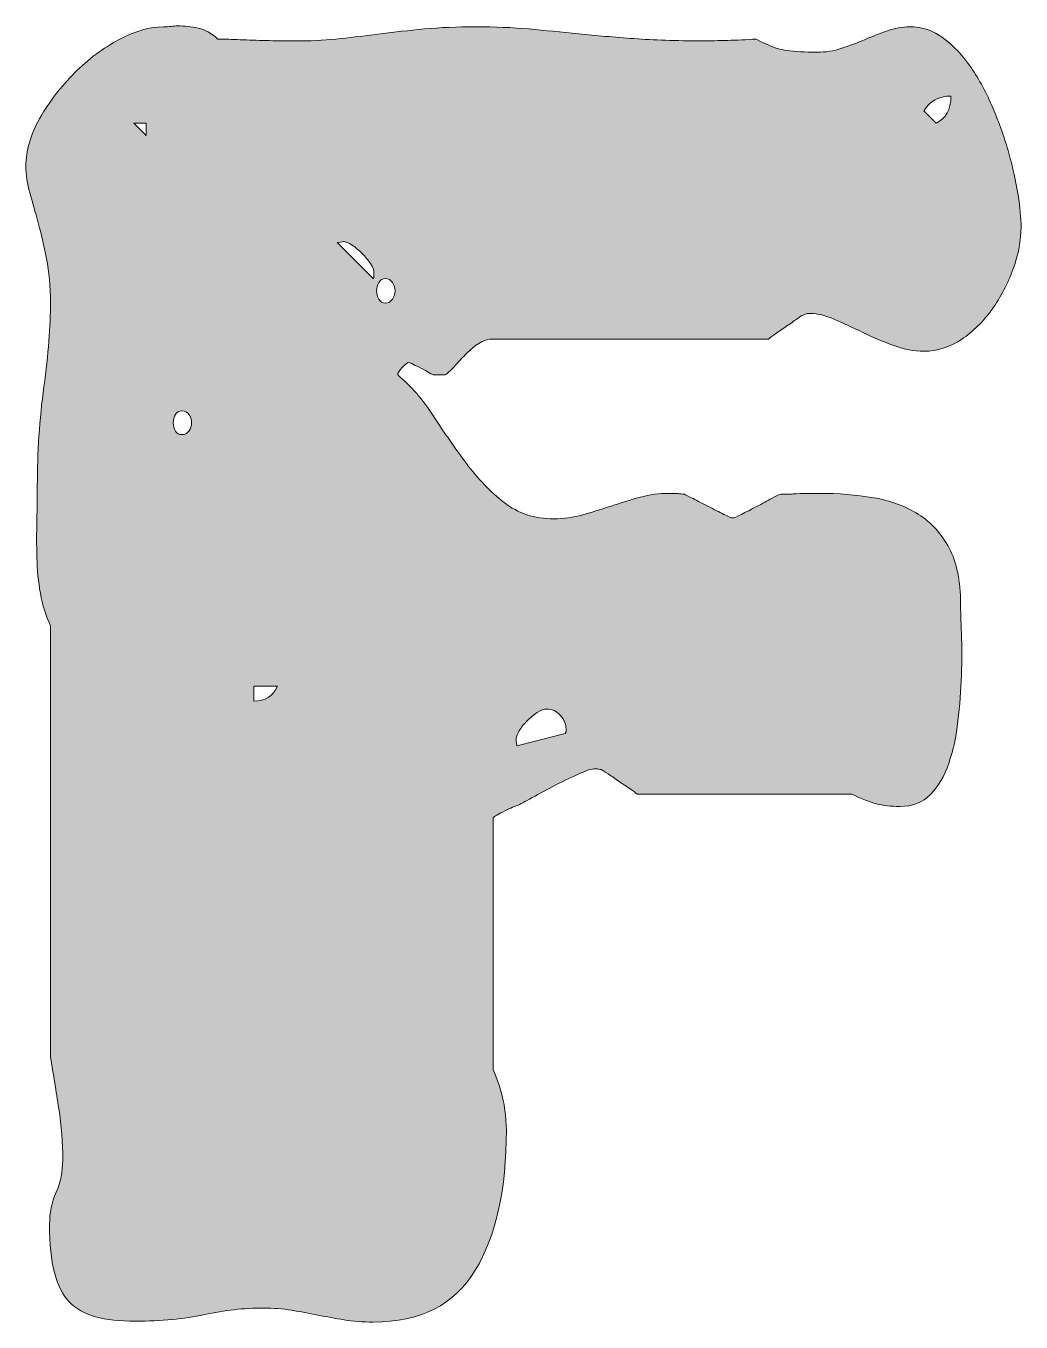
# Model space of a CAD drawing. Header units: inches. Extents: x 148 to 931, y -899 to -182.
# Drawn here: x 155.3 to 209.1, y -483.8 to -413.7 of the extents above; entities that cross this region are included whole.
import ezdxf

# ---------------------------------------------------------------- set-up
doc = ezdxf.new("R2010")
doc.units = ezdxf.units.IN
doc.header["$MEASUREMENT"] = 0
doc.layers.add('Layer 1', color=7, linetype='Continuous')

# ---------------------------------------------------------------- blocks, each defined once
blk = doc.blocks.new('block 4')
at = {"layer": 'Layer 1', "true_color": 0xffc000}
h = blk.add_hatch(color=40, dxfattribs=at)
h.dxf.hatch_style = 2
edge = h.paths.add_edge_path()
edge.add_spline(control_points=[(168.158, -483.031), (167.114, -483.031), (166.046, -483.15), (164.955, -483.387), (163.864, -483.625), (162.623, -483.744), (161.231, -483.744), (160.378, -483.744), (159.658, -483.663), (159.073, -483.506), (158.488, -483.347), (158.013, -483.079), (157.65, -482.7), (157.285, -482.32), (157.017, -481.791), (156.843, -481.11), (156.669, -480.431), (156.582, -479.568), (156.582, -478.524), (156.582, -477.892), (156.701, -477.308), (156.938, -476.769), (157.175, -476.232), (157.294, -475.647), (157.294, -475.014), (157.294, -474.097), (157.223, -473.172), (157.081, -472.239), (156.938, -471.307), (156.788, -470.381), (156.629, -469.464), (156.629, -469.464), (156.629, -446.123), (156.629, -446.123), (156.376, -445.585), (156.194, -445), (156.084, -444.368), (155.973, -443.735), (155.91, -443.086), (155.894, -442.422), (155.878, -441.758), (155.878, -441.094), (155.894, -440.43), (155.91, -439.766), (155.918, -439.149), (155.918, -438.579), (155.918, -436.746), (156.037, -434.95), (156.274, -433.195), (156.511, -431.44), (156.629, -429.914), (156.629, -428.617), (156.629, -427.763), (156.559, -426.98), (156.416, -426.269), (156.274, -425.557), (156.123, -424.909), (155.965, -424.324), (155.808, -423.739), (155.657, -423.201), (155.515, -422.711), (155.372, -422.221), (155.301, -421.738), (155.301, -421.264), (155.301, -420.41), (155.555, -419.54), (156.06, -418.655), (156.566, -417.77), (157.191, -416.955), (157.934, -416.211), (158.677, -415.469), (159.483, -414.868), (160.354, -414.409), (161.223, -413.951), (162.022, -413.721), (162.749, -413.721), (162.908, -413.721), (163.041, -413.713), (163.153, -413.697), (163.263, -413.681), (163.382, -413.673), (163.509, -413.673), (163.888, -413.673), (164.26, -413.713), (164.623, -413.792), (164.986, -413.871), (165.342, -414.069), (165.691, -414.385), (165.848, -414.385), (166.141, -414.393), (166.568, -414.409), (166.995, -414.425), (167.453, -414.441), (167.944, -414.456), (168.434, -414.472), (168.893, -414.479), (169.32, -414.479), (169.747, -414.479), (170.039, -414.479), (170.198, -414.479), (170.925, -414.479), (171.637, -414.441), (172.333, -414.361), (173.027, -414.282), (173.747, -414.195), (174.491, -414.1), (175.234, -414.005), (176.025, -413.919), (176.863, -413.839), (177.701, -413.76), (178.626, -413.721), (179.638, -413.721), (180.682, -413.721), (181.639, -413.76), (182.508, -413.839), (183.378, -413.919), (184.28, -414.005), (185.213, -414.1), (186.146, -414.195), (187.141, -414.282), (188.201, -414.361), (189.261, -414.441), (190.486, -414.479), (191.878, -414.479), (192.321, -414.479), (192.786, -414.472), (193.277, -414.456), (193.767, -414.441), (194.281, -414.416), (194.82, -414.385), (195.452, -414.733), (195.998, -414.938), (196.457, -415.001), (196.915, -415.065), (197.46, -415.097), (198.093, -415.097), (198.567, -415.097), (199.018, -415.025), (199.445, -414.883), (199.872, -414.74), (200.291, -414.583), (200.702, -414.409), (201.113, -414.235), (201.516, -414.076), (201.912, -413.934), (202.307, -413.792), (202.71, -413.721), (203.122, -413.721), (203.785, -413.721), (204.394, -413.926), (204.948, -414.337), (205.501, -414.749), (205.999, -415.278), (206.443, -415.927), (206.885, -416.575), (207.28, -417.311), (207.629, -418.133), (207.976, -418.955), (208.261, -419.762), (208.483, -420.552), (208.703, -421.343), (208.869, -422.094), (208.981, -422.805), (209.091, -423.518), (209.147, -424.094), (209.147, -424.537), (209.147, -425.265), (209.005, -426.024), (208.72, -426.814), (208.435, -427.605), (208.056, -428.332), (207.581, -428.997), (207.107, -429.661), (206.553, -430.207), (205.921, -430.633), (205.287, -431.06), (204.608, -431.274), (203.881, -431.274), (203.375, -431.274), (202.837, -431.171), (202.267, -430.965), (201.698, -430.76), (201.137, -430.523), (200.584, -430.254), (200.03, -429.985), (199.516, -429.749), (199.042, -429.542), (198.567, -429.337), (198.14, -429.234), (197.761, -429.234), (197.761, -429.234), (197.571, -429.234), (197.571, -429.234), (197.507, -429.265), (197.46, -429.281), (197.429, -429.281), (197.334, -429.313), (197.199, -429.392), (197.026, -429.519), (196.851, -429.645), (196.661, -429.78), (196.457, -429.922), (196.25, -430.064), (196.053, -430.199), (195.863, -430.325), (195.674, -430.452), (195.546, -430.547), (195.483, -430.61), (195.483, -430.61), (180.587, -430.61), (180.587, -430.61), (180.303, -430.61), (180.042, -430.689), (179.804, -430.846), (179.568, -431.006), (179.345, -431.187), (179.14, -431.392), (178.934, -431.598), (178.737, -431.812), (178.547, -432.033), (178.358, -432.254), (178.167, -432.428), (177.978, -432.555), (177.978, -432.555), (177.693, -432.555), (177.693, -432.555), (177.693, -432.555), (177.361, -432.555), (177.361, -432.555), (177.33, -432.555), (177.25, -432.515), (177.124, -432.436), (176.997, -432.358), (176.855, -432.278), (176.697, -432.198), (176.538, -432.12), (176.396, -432.049), (176.27, -431.986), (176.143, -431.922), (176.064, -431.89), (176.033, -431.89), (175.938, -431.89), (175.811, -431.978), (175.653, -432.151), (175.495, -432.326), (175.416, -432.459), (175.416, -432.555), (176.143, -433.156), (176.792, -433.899), (177.361, -434.784), (177.931, -435.67), (178.524, -436.524), (179.14, -437.346), (179.757, -438.169), (180.436, -438.872), (181.18, -439.458), (181.923, -440.043), (182.817, -440.335), (183.86, -440.335), (184.398, -440.335), (184.92, -440.264), (185.427, -440.121), (185.932, -439.979), (186.446, -439.821), (186.968, -439.647), (187.49, -439.474), (188.012, -439.315), (188.533, -439.172), (189.055, -439.03), (189.569, -438.959), (190.076, -438.959), (190.076, -438.959), (190.598, -438.959), (190.598, -438.959), (190.692, -438.991), (190.802, -439.006), (190.929, -439.006), (190.992, -439.038), (191.15, -439.117), (191.404, -439.244), (191.657, -439.371), (191.933, -439.513), (192.234, -439.671), (192.534, -439.83), (192.811, -439.972), (193.064, -440.097), (193.317, -440.225), (193.474, -440.288), (193.538, -440.288), (193.602, -440.288), (193.76, -440.225), (194.013, -440.097), (194.266, -439.972), (194.542, -439.83), (194.843, -439.671), (195.143, -439.513), (195.42, -439.362), (195.674, -439.22), (195.926, -439.078), (196.084, -439.006), (196.147, -439.006), (196.495, -439.006), (196.78, -438.999), (197.002, -438.983), (197.223, -438.968), (197.452, -438.959), (197.69, -438.959), (197.926, -438.959), (198.108, -438.959), (198.236, -438.959), (199.247, -438.959), (200.22, -439.038), (201.153, -439.197), (202.086, -439.355), (202.9, -439.655), (203.596, -440.097), (204.291, -440.541), (204.845, -441.15), (205.256, -441.924), (205.667, -442.7), (205.873, -443.703), (205.873, -444.937), (205.873, -445.317), (205.889, -445.855), (205.921, -446.55), (205.952, -447.245), (205.952, -447.996), (205.921, -448.803), (205.889, -449.609), (205.825, -450.432), (205.731, -451.27), (205.636, -452.108), (205.47, -452.875), (205.233, -453.571), (204.995, -454.267), (204.664, -454.828), (204.237, -455.255), (203.81, -455.682), (203.264, -455.895), (202.6, -455.895), (202.093, -455.895), (201.666, -455.848), (201.319, -455.753), (200.97, -455.658), (200.528, -455.485), (199.991, -455.231), (199.991, -455.231), (188.367, -455.231), (188.367, -455.231), (188.304, -455.168), (188.178, -455.074), (187.988, -454.946), (187.798, -454.821), (187.6, -454.685), (187.395, -454.543), (187.189, -454.401), (186.992, -454.267), (186.802, -454.14), (186.612, -454.014), (186.486, -453.935), (186.422, -453.903), (186.39, -453.903), (186.343, -453.896), (186.28, -453.879), (186.216, -453.864), (186.153, -453.855), (186.09, -453.855), (185.932, -453.855), (185.656, -453.943), (185.26, -454.116), (184.864, -454.291), (184.437, -454.496), (183.979, -454.733), (183.52, -454.97), (183.094, -455.2), (182.699, -455.421), (182.302, -455.643), (182.026, -455.785), (181.868, -455.848), (181.678, -455.912), (181.417, -456.03), (181.086, -456.204), (180.753, -456.378), (180.587, -456.481), (180.587, -456.512), (180.587, -456.512), (180.587, -470.128), (180.587, -470.128), (180.935, -470.982), (181.14, -471.685), (181.204, -472.239), (181.267, -472.793), (181.298, -473.18), (181.298, -473.401), (181.298, -476.596), (180.737, -479.126), (179.615, -480.991), (178.492, -482.857), (176.649, -483.791), (174.087, -483.791), (173.518, -483.791), (172.996, -483.75), (172.522, -483.672), (172.047, -483.593), (171.573, -483.506), (171.099, -483.411), (170.625, -483.316), (170.15, -483.229), (169.676, -483.15), (169.202, -483.071), (168.695, -483.031), (168.158, -483.031)], knot_values=[0, 0, 0, 0, 1, 1, 1, 2, 2, 2, 3, 3, 3, 4, 4, 4, 5, 5, 5, 6, 6, 6, 7, 7, 7, 8, 8, 8, 9, 9, 9, 10, 10, 10, 11, 11, 11, 12, 12, 12, 13, 13, 13, 14, 14, 14, 15, 15, 15, 16, 16, 16, 17, 17, 17, 18, 18, 18, 19, 19, 19, 20, 20, 20, 21, 21, 21, 22, 22, 22, 23, 23, 23, 24, 24, 24, 25, 25, 25, 26, 26, 26, 27, 27, 27, 28, 28, 28, 29, 29, 29, 30, 30, 30, 31, 31, 31, 32, 32, 32, 33, 33, 33, 34, 34, 34, 35, 35, 35, 36, 36, 36, 37, 37, 37, 38, 38, 38, 39, 39, 39, 40, 40, 40, 41, 41, 41, 42, 42, 42, 43, 43, 43, 44, 44, 44, 45, 45, 45, 46, 46, 46, 47, 47, 47, 48, 48, 48, 49, 49, 49, 50, 50, 50, 51, 51, 51, 52, 52, 52, 53, 53, 53, 54, 54, 54, 55, 55, 55, 56, 56, 56, 57, 57, 57, 58, 58, 58, 59, 59, 59, 60, 60, 60, 61, 61, 61, 62, 62, 62, 63, 63, 63, 64, 64, 64, 65, 65, 65, 66, 66, 66, 67, 67, 67, 68, 68, 68, 69, 69, 69, 70, 70, 70, 71, 71, 71, 72, 72, 72, 73, 73, 73, 74, 74, 74, 75, 75, 75, 76, 76, 76, 77, 77, 77, 78, 78, 78, 79, 79, 79, 80, 80, 80, 81, 81, 81, 82, 82, 82, 83, 83, 83, 84, 84, 84, 85, 85, 85, 86, 86, 86, 87, 87, 87, 88, 88, 88, 89, 89, 89, 90, 90, 90, 91, 91, 91, 92, 92, 92, 93, 93, 93, 94, 94, 94, 95, 95, 95, 96, 96, 96, 97, 97, 97, 98, 98, 98, 99, 99, 99, 100, 100, 100, 101, 101, 101, 102, 102, 102, 103, 103, 103, 104, 104, 104, 105, 105, 105, 106, 106, 106, 107, 107, 107, 108, 108, 108, 109, 109, 109, 110, 110, 110, 111, 111, 111, 112, 112, 112, 113, 113, 113, 114, 114, 114, 115, 115, 115, 116, 116, 116, 117, 117, 117, 118, 118, 118, 119, 119, 119, 120, 120, 120, 121, 121, 121, 122, 122, 122, 123, 123, 123, 124, 124, 124, 125, 125, 125, 126, 126, 126, 127, 127, 127, 128, 128, 128, 129, 129, 129, 130, 130, 130, 131, 131, 131, 132, 132, 132, 133, 133, 133, 134, 134, 134, 135, 135, 135, 136, 136, 136, 137, 137, 137, 137], degree=3, periodic=1)
h.paths.add_polyline_path([(161.8, -419.603), (161.8, -418.939), (161.136, -418.939)])
edge = h.paths.add_edge_path()
edge.add_spline(control_points=[(163.746, -434.499), (163.587, -434.499), (163.468, -434.563), (163.39, -434.69), (163.311, -434.816), (163.271, -434.967), (163.271, -435.14), (163.271, -435.315), (163.311, -435.465), (163.39, -435.591), (163.468, -435.718), (163.587, -435.781), (163.746, -435.781), (163.904, -435.781), (164.031, -435.718), (164.125, -435.591), (164.22, -435.465), (164.267, -435.315), (164.267, -435.14), (164.267, -434.967), (164.22, -434.816), (164.125, -434.69), (164.031, -434.563), (163.904, -434.499), (163.746, -434.499)], knot_values=[0, 0, 0, 0, 1, 1, 1, 2, 2, 2, 3, 3, 3, 4, 4, 4, 5, 5, 5, 6, 6, 6, 7, 7, 7, 8, 8, 8, 8], degree=3, periodic=1)
edge = h.paths.add_edge_path()
edge.add_spline(control_points=[(167.636, -450.202), (168.236, -450.202), (168.663, -449.934), (168.916, -449.396), (168.916, -449.396), (167.636, -449.396), (167.636, -449.396), (167.636, -449.396), (167.636, -450.202), (167.636, -450.202)], knot_values=[0, 0, 0, 0, 1, 1, 1, 2, 2, 2, 3, 3, 3, 3], degree=3, periodic=1)
edge = h.paths.add_edge_path()
edge.add_spline(control_points=[(172.475, -425.344), (172.443, -425.344), (172.388, -425.352), (172.308, -425.367), (172.229, -425.384), (172.174, -425.391), (172.143, -425.391), (172.143, -425.391), (174.087, -427.336), (174.087, -427.336), (174.119, -427.305), (174.135, -427.257), (174.135, -427.194), (174.135, -427.131), (174.135, -427.083), (174.135, -427.052), (174.135, -426.894), (174.071, -426.719), (173.945, -426.53), (173.819, -426.34), (173.668, -426.159), (173.495, -425.984), (173.32, -425.811), (173.139, -425.66), (172.949, -425.533), (172.76, -425.408), (172.601, -425.344), (172.475, -425.344)], knot_values=[0, 0, 0, 0, 1, 1, 1, 2, 2, 2, 3, 3, 3, 4, 4, 4, 5, 5, 5, 6, 6, 6, 7, 7, 7, 8, 8, 8, 9, 9, 9, 9], degree=3, periodic=1)
edge = h.paths.add_edge_path()
edge.add_spline(control_points=[(174.752, -427.336), (174.593, -427.336), (174.475, -427.407), (174.396, -427.549), (174.317, -427.692), (174.278, -427.842), (174.278, -428), (174.278, -428.159), (174.317, -428.309), (174.396, -428.451), (174.475, -428.593), (174.593, -428.664), (174.752, -428.664), (174.91, -428.664), (175.036, -428.593), (175.131, -428.451), (175.227, -428.309), (175.274, -428.159), (175.274, -428), (175.274, -427.842), (175.227, -427.692), (175.131, -427.549), (175.036, -427.407), (174.91, -427.336), (174.752, -427.336)], knot_values=[0, 0, 0, 0, 1, 1, 1, 2, 2, 2, 3, 3, 3, 4, 4, 4, 5, 5, 5, 6, 6, 6, 7, 7, 7, 8, 8, 8, 8], degree=3, periodic=1)
edge = h.paths.add_edge_path()
edge.add_spline(control_points=[(181.82, -452.29), (181.82, -452.322), (181.828, -452.378), (181.844, -452.456), (181.86, -452.535), (181.868, -452.591), (181.868, -452.622), (181.868, -452.622), (184.478, -451.958), (184.478, -451.958), (184.478, -451.958), (184.525, -451.863), (184.525, -451.863), (184.525, -451.863), (184.525, -451.721), (184.525, -451.721), (184.525, -451.436), (184.422, -451.183), (184.217, -450.962), (184.01, -450.741), (183.765, -450.63), (183.481, -450.63), (183.323, -450.63), (183.149, -450.693), (182.959, -450.819), (182.769, -450.946), (182.587, -451.096), (182.414, -451.27), (182.24, -451.444), (182.098, -451.626), (181.986, -451.815), (181.875, -452.006), (181.82, -452.164), (181.82, -452.29)], knot_values=[0, 0, 0, 0, 1, 1, 1, 2, 2, 2, 3, 3, 3, 4, 4, 4, 5, 5, 5, 6, 6, 6, 7, 7, 7, 8, 8, 8, 9, 9, 9, 10, 10, 10, 11, 11, 11, 11], degree=3, periodic=1)
edge = h.paths.add_edge_path()
edge.add_spline(control_points=[(204.545, -418.939), (205.082, -418.687), (205.351, -418.197), (205.351, -417.468), (204.687, -417.468), (204.196, -417.738), (203.881, -418.275), (203.881, -418.275), (204.545, -418.939), (204.545, -418.939)], knot_values=[0, 0, 0, 0, 1, 1, 1, 2, 2, 2, 3, 3, 3, 3], degree=3, periodic=1)
at = {"layer": 'Layer 1', "lineweight": 0}
blk.add_lwpolyline([(161.8, -419.603), (161.8, -418.939), (161.136, -418.939), (161.8, -419.603)], dxfattribs=at)
for points, knots in [([(168.158, -483.031), (167.114, -483.031), (166.046, -483.15), (164.955, -483.387), (163.864, -483.625), (162.623, -483.744), (161.231, -483.744), (160.378, -483.744), (159.658, -483.663), (159.073, -483.506), (158.488, -483.347), (158.013, -483.079), (157.65, -482.7), (157.285, -482.32), (157.017, -481.791), (156.843, -481.11), (156.669, -480.431), (156.582, -479.568), (156.582, -478.524), (156.582, -477.892), (156.701, -477.308), (156.938, -476.769), (157.175, -476.232), (157.294, -475.647), (157.294, -475.014), (157.294, -474.097), (157.223, -473.172), (157.081, -472.239), (156.938, -471.307), (156.788, -470.381), (156.629, -469.464), (156.629, -469.464), (156.629, -446.123), (156.629, -446.123), (156.376, -445.585), (156.194, -445), (156.084, -444.368), (155.973, -443.735), (155.91, -443.086), (155.894, -442.422), (155.878, -441.758), (155.878, -441.094), (155.894, -440.43), (155.91, -439.766), (155.918, -439.149), (155.918, -438.579), (155.918, -436.746), (156.037, -434.95), (156.274, -433.195), (156.511, -431.44), (156.629, -429.914), (156.629, -428.617), (156.629, -427.763), (156.559, -426.98), (156.416, -426.269), (156.274, -425.557), (156.123, -424.909), (155.965, -424.324), (155.808, -423.739), (155.657, -423.201), (155.515, -422.711), (155.372, -422.221), (155.301, -421.738), (155.301, -421.264), (155.301, -420.41), (155.555, -419.54), (156.06, -418.655), (156.566, -417.77), (157.191, -416.955), (157.934, -416.211), (158.677, -415.469), (159.483, -414.868), (160.354, -414.409), (161.223, -413.951), (162.022, -413.721), (162.749, -413.721), (162.908, -413.721), (163.041, -413.713), (163.153, -413.697), (163.263, -413.681), (163.382, -413.673), (163.509, -413.673), (163.888, -413.673), (164.26, -413.713), (164.623, -413.792), (164.986, -413.871), (165.342, -414.069), (165.691, -414.385), (165.848, -414.385), (166.141, -414.393), (166.568, -414.409), (166.995, -414.425), (167.453, -414.441), (167.944, -414.456), (168.434, -414.472), (168.893, -414.479), (169.32, -414.479), (169.747, -414.479), (170.039, -414.479), (170.198, -414.479), (170.925, -414.479), (171.637, -414.441), (172.333, -414.361), (173.027, -414.282), (173.747, -414.195), (174.491, -414.1), (175.234, -414.005), (176.025, -413.919), (176.863, -413.839), (177.701, -413.76), (178.626, -413.721), (179.638, -413.721), (180.682, -413.721), (181.639, -413.76), (182.508, -413.839), (183.378, -413.919), (184.28, -414.005), (185.213, -414.1), (186.146, -414.195), (187.141, -414.282), (188.201, -414.361), (189.261, -414.441), (190.486, -414.479), (191.878, -414.479), (192.321, -414.479), (192.786, -414.472), (193.277, -414.456), (193.767, -414.441), (194.281, -414.416), (194.82, -414.385), (195.452, -414.733), (195.998, -414.938), (196.457, -415.001), (196.915, -415.065), (197.46, -415.097), (198.093, -415.097), (198.567, -415.097), (199.018, -415.025), (199.445, -414.883), (199.872, -414.74), (200.291, -414.583), (200.702, -414.409), (201.113, -414.235), (201.516, -414.076), (201.912, -413.934), (202.307, -413.792), (202.71, -413.721), (203.122, -413.721), (203.785, -413.721), (204.394, -413.926), (204.948, -414.337), (205.501, -414.749), (205.999, -415.278), (206.443, -415.927), (206.885, -416.575), (207.28, -417.311), (207.629, -418.133), (207.976, -418.955), (208.261, -419.762), (208.483, -420.552), (208.703, -421.343), (208.869, -422.094), (208.981, -422.805), (209.091, -423.518), (209.147, -424.094), (209.147, -424.537), (209.147, -425.265), (209.005, -426.024), (208.72, -426.814), (208.435, -427.605), (208.056, -428.332), (207.581, -428.997), (207.107, -429.661), (206.553, -430.207), (205.921, -430.633), (205.287, -431.06), (204.608, -431.274), (203.881, -431.274), (203.375, -431.274), (202.837, -431.171), (202.267, -430.965), (201.698, -430.76), (201.137, -430.523), (200.584, -430.254), (200.03, -429.985), (199.516, -429.749), (199.042, -429.542), (198.567, -429.337), (198.14, -429.234), (197.761, -429.234), (197.761, -429.234), (197.571, -429.234), (197.571, -429.234), (197.507, -429.265), (197.46, -429.281), (197.429, -429.281), (197.334, -429.313), (197.199, -429.392), (197.026, -429.519), (196.851, -429.645), (196.661, -429.78), (196.457, -429.922), (196.25, -430.064), (196.053, -430.199), (195.863, -430.325), (195.674, -430.452), (195.546, -430.547), (195.483, -430.61), (195.483, -430.61), (180.587, -430.61), (180.587, -430.61), (180.303, -430.61), (180.042, -430.689), (179.804, -430.846), (179.568, -431.006), (179.345, -431.187), (179.14, -431.392), (178.934, -431.598), (178.737, -431.812), (178.547, -432.033), (178.358, -432.254), (178.167, -432.428), (177.978, -432.555), (177.978, -432.555), (177.693, -432.555), (177.693, -432.555), (177.693, -432.555), (177.361, -432.555), (177.361, -432.555), (177.33, -432.555), (177.25, -432.515), (177.124, -432.436), (176.997, -432.358), (176.855, -432.278), (176.697, -432.198), (176.538, -432.12), (176.396, -432.049), (176.27, -431.986), (176.143, -431.922), (176.064, -431.89), (176.033, -431.89), (175.938, -431.89), (175.811, -431.978), (175.653, -432.151), (175.495, -432.326), (175.416, -432.459), (175.416, -432.555), (176.143, -433.156), (176.792, -433.899), (177.361, -434.784), (177.931, -435.67), (178.524, -436.524), (179.14, -437.346), (179.757, -438.169), (180.436, -438.872), (181.18, -439.458), (181.923, -440.043), (182.817, -440.335), (183.86, -440.335), (184.398, -440.335), (184.92, -440.264), (185.427, -440.121), (185.932, -439.979), (186.446, -439.821), (186.968, -439.647), (187.49, -439.474), (188.012, -439.315), (188.533, -439.172), (189.055, -439.03), (189.569, -438.959), (190.076, -438.959), (190.076, -438.959), (190.598, -438.959), (190.598, -438.959), (190.692, -438.991), (190.802, -439.006), (190.929, -439.006), (190.992, -439.038), (191.15, -439.117), (191.404, -439.244), (191.657, -439.371), (191.933, -439.513), (192.234, -439.671), (192.534, -439.83), (192.811, -439.972), (193.064, -440.097), (193.317, -440.225), (193.474, -440.288), (193.538, -440.288), (193.602, -440.288), (193.76, -440.225), (194.013, -440.097), (194.266, -439.972), (194.542, -439.83), (194.843, -439.671), (195.143, -439.513), (195.42, -439.362), (195.674, -439.22), (195.926, -439.078), (196.084, -439.006), (196.147, -439.006), (196.495, -439.006), (196.78, -438.999), (197.002, -438.983), (197.223, -438.968), (197.452, -438.959), (197.69, -438.959), (197.926, -438.959), (198.108, -438.959), (198.236, -438.959), (199.247, -438.959), (200.22, -439.038), (201.153, -439.197), (202.086, -439.355), (202.9, -439.655), (203.596, -440.097), (204.291, -440.541), (204.845, -441.15), (205.256, -441.924), (205.667, -442.7), (205.873, -443.703), (205.873, -444.937), (205.873, -445.317), (205.889, -445.855), (205.921, -446.55), (205.952, -447.245), (205.952, -447.996), (205.921, -448.803), (205.889, -449.609), (205.825, -450.432), (205.731, -451.27), (205.636, -452.108), (205.47, -452.875), (205.233, -453.571), (204.995, -454.267), (204.664, -454.828), (204.237, -455.255), (203.81, -455.682), (203.264, -455.895), (202.6, -455.895), (202.093, -455.895), (201.666, -455.848), (201.319, -455.753), (200.97, -455.658), (200.528, -455.485), (199.991, -455.231), (199.991, -455.231), (188.367, -455.231), (188.367, -455.231), (188.304, -455.168), (188.178, -455.074), (187.988, -454.946), (187.798, -454.821), (187.6, -454.685), (187.395, -454.543), (187.189, -454.401), (186.992, -454.267), (186.802, -454.14), (186.612, -454.014), (186.486, -453.935), (186.422, -453.903), (186.39, -453.903), (186.343, -453.896), (186.28, -453.879), (186.216, -453.864), (186.153, -453.855), (186.09, -453.855), (185.932, -453.855), (185.656, -453.943), (185.26, -454.116), (184.864, -454.291), (184.437, -454.496), (183.979, -454.733), (183.52, -454.97), (183.094, -455.2), (182.699, -455.421), (182.302, -455.643), (182.026, -455.785), (181.868, -455.848), (181.678, -455.912), (181.417, -456.03), (181.086, -456.204), (180.753, -456.378), (180.587, -456.481), (180.587, -456.512), (180.587, -456.512), (180.587, -470.128), (180.587, -470.128), (180.935, -470.982), (181.14, -471.685), (181.204, -472.239), (181.267, -472.793), (181.298, -473.18), (181.298, -473.401), (181.298, -476.596), (180.737, -479.126), (179.615, -480.991), (178.492, -482.857), (176.649, -483.791), (174.087, -483.791), (173.518, -483.791), (172.996, -483.75), (172.522, -483.672), (172.047, -483.593), (171.573, -483.506), (171.099, -483.411), (170.625, -483.316), (170.15, -483.229), (169.676, -483.15), (169.202, -483.071), (168.695, -483.031), (168.158, -483.031)], [0, 0, 0, 0, 1, 1, 1, 2, 2, 2, 3, 3, 3, 4, 4, 4, 5, 5, 5, 6, 6, 6, 7, 7, 7, 8, 8, 8, 9, 9, 9, 10, 10, 10, 11, 11, 11, 12, 12, 12, 13, 13, 13, 14, 14, 14, 15, 15, 15, 16, 16, 16, 17, 17, 17, 18, 18, 18, 19, 19, 19, 20, 20, 20, 21, 21, 21, 22, 22, 22, 23, 23, 23, 24, 24, 24, 25, 25, 25, 26, 26, 26, 27, 27, 27, 28, 28, 28, 29, 29, 29, 30, 30, 30, 31, 31, 31, 32, 32, 32, 33, 33, 33, 34, 34, 34, 35, 35, 35, 36, 36, 36, 37, 37, 37, 38, 38, 38, 39, 39, 39, 40, 40, 40, 41, 41, 41, 42, 42, 42, 43, 43, 43, 44, 44, 44, 45, 45, 45, 46, 46, 46, 47, 47, 47, 48, 48, 48, 49, 49, 49, 50, 50, 50, 51, 51, 51, 52, 52, 52, 53, 53, 53, 54, 54, 54, 55, 55, 55, 56, 56, 56, 57, 57, 57, 58, 58, 58, 59, 59, 59, 60, 60, 60, 61, 61, 61, 62, 62, 62, 63, 63, 63, 64, 64, 64, 65, 65, 65, 66, 66, 66, 67, 67, 67, 68, 68, 68, 69, 69, 69, 70, 70, 70, 71, 71, 71, 72, 72, 72, 73, 73, 73, 74, 74, 74, 75, 75, 75, 76, 76, 76, 77, 77, 77, 78, 78, 78, 79, 79, 79, 80, 80, 80, 81, 81, 81, 82, 82, 82, 83, 83, 83, 84, 84, 84, 85, 85, 85, 86, 86, 86, 87, 87, 87, 88, 88, 88, 89, 89, 89, 90, 90, 90, 91, 91, 91, 92, 92, 92, 93, 93, 93, 94, 94, 94, 95, 95, 95, 96, 96, 96, 97, 97, 97, 98, 98, 98, 99, 99, 99, 100, 100, 100, 101, 101, 101, 102, 102, 102, 103, 103, 103, 104, 104, 104, 105, 105, 105, 106, 106, 106, 107, 107, 107, 108, 108, 108, 109, 109, 109, 110, 110, 110, 111, 111, 111, 112, 112, 112, 113, 113, 113, 114, 114, 114, 115, 115, 115, 116, 116, 116, 117, 117, 117, 118, 118, 118, 119, 119, 119, 120, 120, 120, 121, 121, 121, 122, 122, 122, 123, 123, 123, 124, 124, 124, 125, 125, 125, 126, 126, 126, 127, 127, 127, 128, 128, 128, 129, 129, 129, 130, 130, 130, 131, 131, 131, 132, 132, 132, 133, 133, 133, 134, 134, 134, 135, 135, 135, 136, 136, 136, 137, 137, 137, 137]), ([(204.545, -418.939), (205.082, -418.687), (205.351, -418.197), (205.351, -417.468), (204.687, -417.468), (204.196, -417.738), (203.881, -418.275), (203.881, -418.275), (204.545, -418.939), (204.545, -418.939)], [0, 0, 0, 0, 1, 1, 1, 2, 2, 2, 3, 3, 3, 3]), ([(172.475, -425.344), (172.443, -425.344), (172.388, -425.352), (172.308, -425.367), (172.229, -425.384), (172.174, -425.391), (172.143, -425.391), (172.143, -425.391), (174.087, -427.336), (174.087, -427.336), (174.119, -427.305), (174.135, -427.257), (174.135, -427.194), (174.135, -427.131), (174.135, -427.083), (174.135, -427.052), (174.135, -426.894), (174.071, -426.719), (173.945, -426.53), (173.819, -426.34), (173.668, -426.159), (173.495, -425.984), (173.32, -425.811), (173.139, -425.66), (172.949, -425.533), (172.76, -425.408), (172.601, -425.344), (172.475, -425.344)], [0, 0, 0, 0, 1, 1, 1, 2, 2, 2, 3, 3, 3, 4, 4, 4, 5, 5, 5, 6, 6, 6, 7, 7, 7, 8, 8, 8, 9, 9, 9, 9]), ([(174.752, -427.336), (174.593, -427.336), (174.475, -427.407), (174.396, -427.549), (174.317, -427.692), (174.278, -427.842), (174.278, -428), (174.278, -428.159), (174.317, -428.309), (174.396, -428.451), (174.475, -428.593), (174.593, -428.664), (174.752, -428.664), (174.91, -428.664), (175.036, -428.593), (175.131, -428.451), (175.227, -428.309), (175.274, -428.159), (175.274, -428), (175.274, -427.842), (175.227, -427.692), (175.131, -427.549), (175.036, -427.407), (174.91, -427.336), (174.752, -427.336)], [0, 0, 0, 0, 1, 1, 1, 2, 2, 2, 3, 3, 3, 4, 4, 4, 5, 5, 5, 6, 6, 6, 7, 7, 7, 8, 8, 8, 8]), ([(163.746, -434.499), (163.587, -434.499), (163.468, -434.563), (163.39, -434.69), (163.311, -434.816), (163.271, -434.967), (163.271, -435.14), (163.271, -435.315), (163.311, -435.465), (163.39, -435.591), (163.468, -435.718), (163.587, -435.781), (163.746, -435.781), (163.904, -435.781), (164.031, -435.718), (164.125, -435.591), (164.22, -435.465), (164.267, -435.315), (164.267, -435.14), (164.267, -434.967), (164.22, -434.816), (164.125, -434.69), (164.031, -434.563), (163.904, -434.499), (163.746, -434.499)], [0, 0, 0, 0, 1, 1, 1, 2, 2, 2, 3, 3, 3, 4, 4, 4, 5, 5, 5, 6, 6, 6, 7, 7, 7, 8, 8, 8, 8]), ([(167.636, -450.202), (168.236, -450.202), (168.663, -449.934), (168.916, -449.396), (168.916, -449.396), (167.636, -449.396), (167.636, -449.396), (167.636, -449.396), (167.636, -450.202), (167.636, -450.202)], [0, 0, 0, 0, 1, 1, 1, 2, 2, 2, 3, 3, 3, 3]), ([(181.82, -452.29), (181.82, -452.322), (181.828, -452.378), (181.844, -452.456), (181.86, -452.535), (181.868, -452.591), (181.868, -452.622), (181.868, -452.622), (184.478, -451.958), (184.478, -451.958), (184.478, -451.958), (184.525, -451.863), (184.525, -451.863), (184.525, -451.863), (184.525, -451.721), (184.525, -451.721), (184.525, -451.436), (184.422, -451.183), (184.217, -450.962), (184.01, -450.741), (183.765, -450.63), (183.481, -450.63), (183.323, -450.63), (183.149, -450.693), (182.959, -450.819), (182.769, -450.946), (182.587, -451.096), (182.414, -451.27), (182.24, -451.444), (182.098, -451.626), (181.986, -451.815), (181.875, -452.006), (181.82, -452.164), (181.82, -452.29)], [0, 0, 0, 0, 1, 1, 1, 2, 2, 2, 3, 3, 3, 4, 4, 4, 5, 5, 5, 6, 6, 6, 7, 7, 7, 8, 8, 8, 9, 9, 9, 10, 10, 10, 11, 11, 11, 11])]:
    blk.add_open_spline(points, degree=3, knots=knots, dxfattribs=at)
blk = doc.blocks.new('block 2')
at = {"layer": 'Layer 1'}
blk.add_blockref('block 4', (0, 0), dxfattribs=at)

msp = doc.modelspace()

# ---------------------------------------------------------------- block references
at = {"layer": 'Layer 1'}
msp.add_blockref('block 2', (0, 0), dxfattribs=at)

doc.saveas('drawing.dxf')
